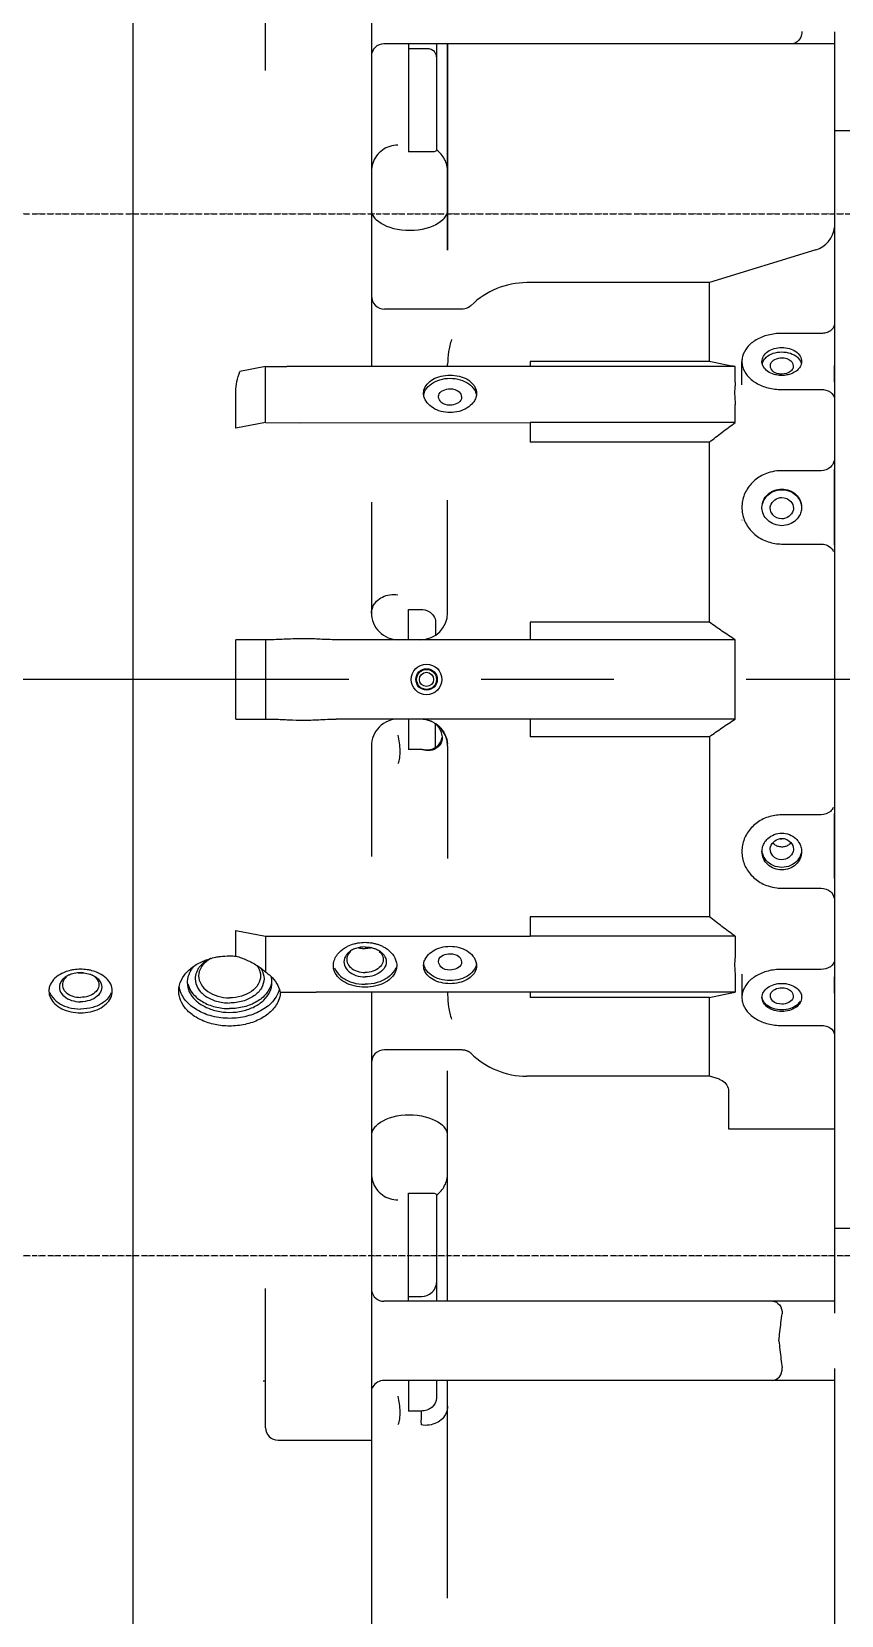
# Model space of a CAD drawing. Extents: x 0 to 160756, y 0 to 229247.
# Drawn here: x 65236 to 65625, y 101053 to 101813 of the extents above; entities that cross this region are included whole.
import ezdxf
from ezdxf.xclip import XClip

# ---------------------------------------------------------------- set-up
doc = ezdxf.new("R2010")
doc.units = 0
doc.header["$LTSCALE"] = 10
doc.header["$XCLIPFRAME"] = 2
for name, pattern in [('H12設備棟3F$0$DOTK1', [0.1, 0.05, -0.05]), ('H12設備棟3F$0$HIDDEN', [0.375, 0.25, -0.125]), ('H12設備棟3F$0$STYLE_18', [0.23669, 0.118345, -0.118345]), ('XCM7Q30CDA-200K$0$CENTER', [50.8, 31.75, -6.35, 6.35, -6.35])]:
    doc.linetypes.add(name, pattern=pattern)
for name, color, linetype in [('H12設備棟3F$0$ARC-BEAM', 252, 'H12設備棟3F$0$HIDDEN'), ('H12設備棟3F$0$SETUBID', 252, 'H12設備棟3F$0$DOTK1'), ('XCM7Q30CDA-200K$0$UER-FUTUER', 9, 'Continuous')]:
    doc.layers.add(name, color=color, linetype=linetype)

# ---------------------------------------------------------------- blocks, each defined once
blk = doc.blocks.new('H12設備棟3F')
at = {"layer": 'H12設備棟3F$0$ARC-BEAM'}
for p, q in [((61835.23, 101725.3), (66795.23, 101725.3)), ((66795.23, 101225.3), (61835.23, 101225.3))]:
    blk.add_line(p, q, dxfattribs=at)
at = {"layer": 'H12設備棟3F$0$SETUBID', "linetype": 'H12設備棟3F$0$STYLE_18', "lineweight": 5}
blk.add_lwpolyline([(61835.23, 101725.3), (67335.23, 101725.3), (67335.23, 101225.3), (61835.23, 101225.3)], close=True, dxfattribs=at)
blk = doc.blocks.new('XCM7Q30CDA-200K$0$A$C0f61af94')
at = {"linetype": 'Continuous'}
for p, q in [((2322.75, 1765.69), (2322.75, 2861.05)), ((2437, 2764.75), (2437, 2594.41)), ((2386.22, 2616.53), (2386.22, 2683.34)), ((2659.15, 2634.98), (2659.15, 2020.11)), ((2659.15, 2629.3), (2443, 2629.3)), ((2454.84, 2629.3), (2454.84, 2577.38)), ((2463.82, 2626.91), (2454.84, 2626.91)), ((2468.22, 2629.3), (2468.22, 2578.35)), ((2473.56, 2530.21), (2473.56, 2629.3)), ((2473.56, 2629.3), (2473.56, 2530.21)), ((2437, 2594.41), (2437, 2474.37)), ((2659.15, 2587.67), (2690.89, 2587.67)), ((2460.87, 2577.38), (2454.84, 2577.38)), ((2439.51, 2544.66), (2438.7, 2545.44)), ((2471.86, 2545.44), (2471.19, 2544.79)), ((2471.86, 2545.44), (2471.86, 2545.44)), ((2650.19, 2530.41), (2599.13, 2514.68)), ((2599.13, 2514.68), (2511.54, 2514.68)), ((2599.13, 2476.88), (2599.13, 2514.68)), ((2480.4, 2501.98), (2443.35, 2501.98)), ((2652.73, 2490.32), (2633.76, 2490.32)), ((2386.22, 2474.37), (2373.93, 2472.03)), ((2386.22, 2447.51), (2386.22, 2474.37)), ((2386.22, 2474.37), (2396.44, 2474.37)), ((2397.93, 2474.37), (2396.44, 2474.37)), ((2398.75, 2474.38), (2397.93, 2474.37)), ((2611.49, 2474.37), (2410.57, 2474.37)), ((2473.56, 2474.37), (2473.56, 2475.5)), ((2473.56, 2474.37), (2473.56, 2475.5)), ((2513.17, 2476.88), (2513.17, 2474.37)), ((2599.13, 2476.88), (2513.17, 2476.88)), ((2611.49, 2466.89), (2611.49, 2474.37)), ((2614.72, 2465.63), (2614.72, 2476.86)), ((2614.72, 2465.62), (2614.72, 2465.61)), ((2633.76, 2463.39), (2652.73, 2463.39)), ((2372.01, 2444.8), (2372.01, 2462.37)), ((2611.49, 2447.51), (2611.49, 2456.1)), ((2386.22, 2447.51), (2372.01, 2444.8)), ((2386.22, 2447.51), (2403.2, 2447.48)), ((2403.2, 2447.48), (2513.17, 2447.51)), ((2513.17, 2447.51), (2513.17, 2438.12)), ((2611.49, 2447.51), (2513.17, 2447.51)), ((2599.13, 2438.12), (2513.17, 2438.12)), ((2599.13, 2351.73), (2599.13, 2438.12)), ((2652.73, 2424.44), (2633.76, 2424.44)), ((2437, 2409.29), (2437, 2356.3)), ((2473.56, 2356.3), (2473.56, 2410.24)), ((2614.72, 2400.82), (2614.72, 2400.76)), ((2633.76, 2389.25), (2652.73, 2389.25)), ((2454.84, 2343.3), (2454.84, 2357.87)), ((2454.84, 2357.87), (2460.57, 2357.87)), ((2467.8, 2351.85), (2467.8, 2345.52)), ((2513.17, 2351.73), (2513.17, 2343.3)), ((2599.13, 2351.73), (2513.17, 2351.73)), ((2372.01, 2305.22), (2372.01, 2343.3)), ((2387.61, 2343.3), (2372.01, 2343.3)), ((2386.22, 2343.3), (2386.22, 2305.22)), ((2611.49, 2343.3), (2420.1, 2343.3)), ((2611.49, 2305.22), (2611.49, 2343.3)), ((2372.01, 2305.22), (2387.61, 2305.22)), ((2611.49, 2305.22), (2420.1, 2305.22)), ((2454.84, 2305.22), (2454.84, 2290.65)), ((2467.8, 2291.68), (2467.8, 2302.98)), ((2513.17, 2305.22), (2513.17, 2296.79)), ((2470.93, 2296.13), (2470.91, 2295.53)), ((2599.13, 2296.79), (2513.17, 2296.79)), ((2599.13, 2296.79), (2599.13, 2210.4)), ((2437, 2292.22), (2437, 2239.23)), ((2460.57, 2290.65), (2454.84, 2290.65)), ((2473.56, 2292.22), (2473.56, 2238.28)), ((2652.73, 2259.27), (2633.76, 2259.27)), ((2614.72, 2247.82), (2614.72, 2247.76)), ((2633.76, 2224.08), (2652.73, 2224.08)), ((2513.17, 2210.4), (2513.17, 2201.01)), ((2599.13, 2210.4), (2513.17, 2210.4)), ((2372.01, 2191.47), (2372.01, 2203.72)), ((2372.01, 2203.72), (2386.22, 2201.01)), ((2386.22, 2201.01), (2403.2, 2201.04)), ((2386.22, 2201.01), (2386.22, 2183.88)), ((2403.2, 2201.04), (2513.17, 2201.01)), ((2611.49, 2201.01), (2513.17, 2201.01)), ((2611.49, 2201.01), (2611.49, 2192.43)), ((2429.3, 2195.1), (2428.94, 2194.97)), ((2429.54, 2195.19), (2429.3, 2195.1)), ((2438.36, 2195.19), (2438.6, 2195.1)), ((2438.6, 2195.1), (2438.96, 2194.97)), ((2611.49, 2181.64), (2611.49, 2174.15)), ((2614.72, 2182.92), (2614.72, 2182.91)), ((2614.72, 2182.89), (2614.72, 2171.66)), ((2652.73, 2185.13), (2633.76, 2185.13)), ((2393.07, 2174.85), (2393.12, 2174.66)), ((2393.22, 2174.15), (2396.44, 2174.15)), ((2396.44, 2174.15), (2397.93, 2174.15)), ((2397.93, 2174.15), (2400.55, 2174.13)), ((2611.49, 2174.15), (2410.57, 2174.15)), ((2437, 2174.15), (2437, 2054.11)), ((2473.56, 2174.15), (2473.56, 2173.02)), ((2513.17, 2174.15), (2513.17, 2171.64)), ((2599.13, 2171.64), (2513.17, 2171.64)), ((2599.13, 2133.85), (2599.13, 2171.64)), ((2633.76, 2158.2), (2652.73, 2158.2)), ((2480.38, 2146.54), (2443.35, 2146.54)), ((2484.93, 2144.72), (2484.93, 2144.73)), ((2473.56, 2025.92), (2473.56, 2136.47)), ((2599.13, 2133.85), (2511.54, 2133.85)), ((2603.9, 2132.38), (2599.13, 2133.85)), ((2608.37, 2126.31), (2608.37, 2108.46)), ((2438.7, 2109.55), (2439.37, 2110.21)), ((2438.7, 2109.55), (2438.7, 2109.55)), ((2471.05, 2110.33), (2471.85, 2109.55)), ((2659.15, 2108.46), (2608.38, 2108.46)), ((2454.84, 2025.87), (2454.84, 2077.8)), ((2454.84, 2077.8), (2460.87, 2077.8)), ((2468.22, 2076.82), (2468.22, 2025.87)), ((2659.15, 2060.85), (2690.89, 2060.85)), ((2437, 2054.11), (2437, 1869.97)), ((2386.22, 1965.18), (2386.22, 2031.99)), ((2659.15, 2025.87), (2443, 2025.87)), ((2454.84, 2028.16), (2459.99, 2028.16)), ((2659.15, 1993.64), (2659.15, 1681.42)), ((2385.16, 1987.62), (2385.17, 1987.62)), ((2386.11, 1987.59), (2386.12, 1987.58)), ((2659.15, 1987.89), (2442.26, 1987.89)), ((2454.84, 1987.89), (2454.84, 1973.17)), ((2468.22, 1987.89), (2468.22, 1979.4)), ((2473.56, 1883.36), (2473.56, 1987.84)), ((2460.87, 1973.17), (2454.84, 1973.17)), ((2392.22, 1959.18), (2437, 1959.18))]:
    blk.add_line(p, q, dxfattribs=at)
at = {"linetype": 'XCM7Q30CDA-200K$0$CENTER'}
blk.add_line((3950.21, 2324.26), (0, 2324.26), dxfattribs=at)
at = {"linetype": 'Continuous'}
for points in [[(2471.19, 2544.79), (2470.25, 2544.01), (2469.14, 2543.24), (2467.86, 2542.5), (2466.43, 2541.82), (2464.84, 2541.2), (2463.13, 2540.66), (2461.31, 2540.23), (2459.41, 2539.91), (2457.44, 2539.71), (2455.45, 2539.63), (2453.46, 2539.68), (2451.49, 2539.86), (2449.57, 2540.17), (2447.74, 2540.58), (2446.02, 2541.09), (2444.41, 2541.7), (2442.95, 2542.37), (2441.64, 2543.1), (2440.49, 2543.87), (2439.51, 2544.66)], [(2484.93, 2503.8), (2484.66, 2503.54), (2484.17, 2503.16), (2483.63, 2502.81), (2483.05, 2502.52), (2482.43, 2502.28), (2481.77, 2502.11), (2481.07, 2502.01), (2480.49, 2501.98)], [(2463.99, 2304.76), (2465.17, 2304.38), (2466.31, 2303.88), (2467.39, 2303.28), (2468.42, 2302.58), (2469.36, 2301.79), (2470.23, 2300.91), (2471, 2299.97), (2471.69, 2298.94), (2472.27, 2297.86), (2472.75, 2296.74), (2473.12, 2295.59)], [(2473.12, 2295.59), (2473.37, 2294.42), (2473.52, 2293.23)], [(2461.36, 2290.68), (2461.23, 2290.67), (2461.1, 2290.66), (2460.97, 2290.66), (2460.83, 2290.65), (2460.7, 2290.65), (2460.57, 2290.65)], [(2480.49, 2146.54), (2480.59, 2146.54), (2480.86, 2146.53), (2481.13, 2146.51), (2481.41, 2146.47), (2481.68, 2146.43), (2481.94, 2146.37), (2482.21, 2146.3), (2482.46, 2146.23), (2482.71, 2146.14), (2482.95, 2146.04), (2483.19, 2145.94), (2483.41, 2145.83), (2483.62, 2145.71), (2483.82, 2145.6), (2484.01, 2145.48), (2484.18, 2145.35), (2484.34, 2145.23), (2484.5, 2145.11), (2484.64, 2144.99), (2484.76, 2144.88), (2484.87, 2144.78), (2484.92, 2144.73)], [(2603.89, 2132.38), (2604.48, 2132.17), (2605.19, 2131.81), (2605.85, 2131.37), (2606.46, 2130.86), (2606.99, 2130.27), (2607.44, 2129.62), (2607.81, 2128.91), (2608.09, 2128.17), (2608.28, 2127.4), (2608.37, 2126.61), (2608.37, 2126.31)], [(2439.37, 2110.21), (2440.31, 2110.98), (2441.42, 2111.75), (2442.7, 2112.49), (2444.13, 2113.18), (2445.72, 2113.8), (2447.43, 2114.33), (2449.25, 2114.76), (2451.15, 2115.09), (2453.12, 2115.29), (2455.11, 2115.36), (2457.1, 2115.31), (2459.07, 2115.13), (2460.99, 2114.83), (2462.82, 2114.41), (2464.54, 2113.9), (2466.15, 2113.3), (2467.61, 2112.62), (2468.92, 2111.89), (2470.07, 2111.12), (2471.05, 2110.33)], [(2385.16, 1987.62), (2385.64, 1987.59), (2385.96, 1987.55), (2385.99, 1987.54)]]:
    blk.add_lwpolyline(points, dxfattribs=at)
for radius in [7.34, 5.14, 4.79, 3.41]:
    blk.add_circle((2463.45, 2324.26), radius, dxfattribs=at)
for centre, radius, start, end in [((2443, 2623.31), 6, 90, 180), ((2443.35, 2549.77), 6.35, 180, 222.99069), ((2467.21, 2549.77), 6.35, 317.05179, 0), ((2646.46, 2542.54), 12.69, 287.12284, 353.9269), ((2443.35, 2508.33), 6.35, 180.00359, 270), ((2511.54, 2476.69), 37.98, 90, 134.63675), ((2449.99, 2356.3), 12.99, 179.99989, 270.00008), ((2460.56, 2356.3), 13, 270.01798, 359.98202), ((2449.98, 2292.24), 12.98, 89.91908, 180.08092), ((2460.57, 2292.22), 12.99, 0, 90), ((2443.35, 2140.19), 6.35, 90, 179.99641), ((2511.54, 2171.83), 37.98, 225.33691, 270), ((2443.35, 2105.22), 6.35, 137.05179, 180), ((2467.21, 2105.22), 6.35, 360, 42.99069), ((2443, 2031.87), 6, 189.00289, 270), ((2443, 1981.89), 6, 97.05665, 160), ((2392.22, 1965.18), 6, 180, 270)]:
    blk.add_arc(centre, radius, start, end, dxfattribs=at)
for points, start_tangent, end_tangent in [([(2643.43, 2635.25), (2642.8, 2632.16), (2639.07, 2629.3)], (0.138664, -0.99034), (-1, 0.000052)), ([(2468.22, 2622.98), (2467.23, 2625.56), (2463.82, 2626.91)], (0, 1), (-1, 0)), ([(2449.69, 2580.69), (2445.79, 2580.08), (2442.25, 2578.29), (2439.44, 2575.49), (2437.63, 2571.95), (2437, 2568.01)], (-1, 0.00032), (0.000194, -1)), ([(2468.22, 2578.35), (2465.03, 2577.5), (2460.87, 2577.38)], (-0.000096, -1), (-1, 0.000067)), ([(2473.56, 2568.01), (2473.2, 2571.01), (2472.14, 2573.84), (2470.45, 2576.33), (2468.22, 2578.35)], (0.00017, 1), (-0.815399, 0.578899)), ([(2659.09, 2494.46), (2657.14, 2491.57), (2655.04, 2490.6)], (-0.125164, -0.992136), (-0.967259, -0.253791)), ([(2475.42, 2487.34), (2474.03, 2481.5), (2473.56, 2475.5)], (-0.306379, -0.951909), (0.00003, -1)), ([(2633.76, 2490.32), (2627.25, 2489.51), (2621.52, 2487.17), (2617.27, 2483.59), (2615.01, 2479.19), (2614.73, 2476.86)], (-1, 0), (0, -1)), ([(2655.04, 2490.6), (2652.73, 2490.32)], (-0.967259, -0.253791), (-1, 0.000006)), ([(2624.34, 2476.86), (2625.07, 2479.43), (2627.13, 2481.62), (2630.22, 2483.08), (2633.86, 2483.59)], (0, 1), (1, 0)), ([(2624.47, 2475.76), (2624.58, 2476.2), (2625.62, 2478.08)], (0.209098, 0.977895), (0.635227, 0.772326)), ([(2625.62, 2478.08), (2626.42, 2478.9), (2629.73, 2480.77), (2633.86, 2481.43)], (0.635227, 0.772326), (1, 0)), ([(2628.38, 2474.71), (2628.44, 2475.58), (2633.86, 2478.63)], (-0.079526, 0.996833), (1, 0)), ([(2633.86, 2483.59), (2637.5, 2483.08), (2640.59, 2481.62), (2642.66, 2479.43), (2643.38, 2476.86)], (1, 0), (0, -1)), ([(2633.86, 2481.43), (2637.99, 2480.77), (2641.31, 2478.9), (2643.14, 2476.2), (2643.26, 2475.76)], (1, 0), (0.209098, -0.977895)), ([(2633.86, 2478.63), (2638.21, 2477.15), (2639.34, 2474.7)], (1, 0), (0.079526, -0.996833)), ([(2372.01, 2462.37), (2372.49, 2467.19), (2373.93, 2472.03)], (0, 1), (0.369976, 0.929041)), ([(2410.57, 2474.37), (2406.1, 2474.39), (2401.88, 2474.39), (2398.75, 2474.38)], (-1, -0.000001), (-0.999983, -0.005753)), ([(2462.04, 2461.6), (2462.22, 2463.15), (2463.73, 2466.01), (2466.57, 2468.3), (2470.39, 2469.77), (2474.73, 2470.28)], (-0.000374, 1), (1, 0)), ([(2474.73, 2470.28), (2479.06, 2469.77), (2482.88, 2468.3), (2485.72, 2466.01), (2487.23, 2463.15), (2487.42, 2461.6)], (1, 0), (-0.000375, -1)), ([(2611.49, 2474.37), (2605.16, 2475.62), (2599.13, 2476.88)], (-0.981862, 0.189599), (-0.977573, 0.210598)), ([(2614.73, 2476.86), (2615.01, 2474.52), (2617.27, 2470.12), (2621.52, 2466.54), (2627.25, 2464.2), (2633.76, 2463.39)], (0, -1), (1, 0)), ([(2624.42, 2475.98), (2624.34, 2476.86)], (-0.18613, 0.982525), (0, 1)), ([(2630.22, 2470.64), (2627.13, 2472.1), (2625.07, 2474.28), (2624.42, 2475.98)], (-0.959778, 0.28076), (-0.18613, 0.982525)), ([(2629.51, 2472.25), (2628.38, 2474.71)], (-0.69276, 0.721168), (-0.079526, 0.996833)), ([(2632.19, 2470.92), (2629.51, 2472.25)], (-0.982405, 0.186764), (-0.69276, 0.721168)), ([(2631.37, 2470.36), (2630.22, 2470.64)], (-0.982082, 0.188456), (-0.959778, 0.28076)), ([(2632.58, 2470.19), (2631.37, 2470.36)], (-0.995464, 0.095142), (-0.982082, 0.188456)), ([(2633.86, 2470.77), (2632.19, 2470.92)], (-1, 0), (-0.982405, 0.186764)), ([(2633.86, 2470.12), (2632.58, 2470.19)], (-1, 0), (-0.995464, 0.095142)), ([(2638.22, 2472.24), (2633.86, 2470.77)], (-0.768619, -0.639707), (-1, 0)), ([(2636.35, 2470.36), (2633.86, 2470.12)], (-0.982082, -0.188456), (-1, 0)), ([(2637.5, 2470.64), (2636.35, 2470.36)], (-0.959778, -0.28076), (-0.982082, -0.188456)), ([(2641.41, 2472.75), (2640.59, 2472.1), (2637.5, 2470.64)], (-0.737216, -0.675657), (-0.959778, -0.28076)), ([(2639.34, 2474.7), (2639.28, 2473.83), (2638.22, 2472.24)], (0.079526, -0.996833), (-0.768619, -0.639707)), ([(2643.38, 2476.86), (2642.66, 2474.28), (2641.41, 2472.75)], (0, -1), (-0.737216, -0.675657)), ([(2658.91, 2474.9), (2658.94, 2470.94), (2658.99, 2466.95)], (0.003347, -0.999994), (0.014968, -0.999888)), ([(2462.1, 2460.69), (2463, 2463.24)], (0.144504, 0.989504), (0.501325, 0.865259)), ([(2463, 2463.24), (2465.75, 2466.15), (2469.87, 2468.09), (2474.73, 2468.78)], (0.501325, 0.865259), (1, 0)), ([(2469.24, 2459.81), (2469.3, 2460.68), (2474.73, 2463.73)], (-0.079526, 0.996833), (1, 0)), ([(2474.73, 2468.78), (2479.58, 2468.09), (2483.7, 2466.15), (2486.45, 2463.24), (2487.31, 2460.97)], (1, 0), (0.18613, -0.982525)), ([(2474.73, 2463.73), (2479.07, 2462.25), (2480.21, 2459.8)], (1, 0), (0.079526, -0.996833)), ([(2611.49, 2466.89), (2611.3, 2464.03), (2611.2, 2461.38), (2611.49, 2456.1)], (0.000682, -1), (-0.000195, -1)), ([(2652.73, 2463.39), (2657.14, 2462.15), (2659.11, 2458.95)], (1, 0.000006), (0.012945, -0.999916)), ([(2462.06, 2461.07), (2462.04, 2461.6)], (-0.07974, 0.996816), (-0.000374, 1)), ([(2474.73, 2452.33), (2470.39, 2452.9), (2466.57, 2454.55), (2463.73, 2457.04), (2462.22, 2460.03), (2462.06, 2461.07)], (-1, 0), (-0.07974, 0.996816)), ([(2474.73, 2455.87), (2470.38, 2457.35), (2469.24, 2459.81)], (-1, 0), (-0.079526, 0.996833)), ([(2480.21, 2459.8), (2480.15, 2458.93), (2474.73, 2455.87)], (0.079526, -0.996833), (-1, 0)), ([(2486.38, 2457.99), (2485.72, 2457.04), (2482.88, 2454.55), (2479.06, 2452.9), (2474.73, 2452.33)], (-0.5122, -0.858866), (-1, 0)), ([(2487.42, 2461.6), (2487.23, 2460.03), (2486.38, 2457.99)], (-0.000375, -1), (-0.5122, -0.858866)), ([(2599.13, 2438.12), (2605.16, 2442.83), (2611.49, 2447.51)], (0.779348, 0.626591), (0.811278, 0.584661)), ([(2633.76, 2424.44), (2631.5, 2424.31)], (-1, 0), (-0.993925, -0.110057)), ([(2657.14, 2426.06), (2652.73, 2424.44)], (-0.744744, -0.667351), (-1, 0.000008)), ([(2658.98, 2429.16), (2657.14, 2426.06)], (-0.223819, -0.974631), (-0.744744, -0.667351)), ([(2659.11, 2430.25), (2658.94, 2414.6), (2658.94, 2399.11), (2659.05, 2388.68)], (-0.009908, -0.999951), (0.012191, -0.999926)), ([(2631.5, 2424.31), (2627.25, 2423.38), (2621.52, 2420.32), (2617.27, 2415.64), (2615.01, 2409.9), (2614.72, 2406.84)], (-0.993925, -0.110057), (0, -1)), ([(2624.34, 2406.84), (2625.07, 2410.21), (2627.13, 2413.06), (2630.22, 2414.97), (2633.86, 2415.64)], (0, 1), (1, 0)), ([(2624.58, 2408.42), (2626.42, 2411.95), (2629.73, 2414.39), (2633.86, 2415.26)], (0.239505, 0.970895), (1, 0)), ([(2628.3, 2406.46), (2628.44, 2407.61), (2633.86, 2411.6)], (-0.008598, 0.999963), (1, 0)), ([(2633.86, 2415.64), (2637.5, 2414.97), (2640.59, 2413.06), (2642.66, 2410.21), (2643.38, 2406.84)], (1, 0), (0, -1)), ([(2633.86, 2415.26), (2637.99, 2414.39), (2641.31, 2411.95), (2643.14, 2408.42), (2643.37, 2406.84)], (1, 0), (0.046246, -0.99893)), ([(2633.86, 2411.6), (2638.21, 2409.67), (2639.43, 2406.46)], (1, 0), (0.008598, -0.999963)), ([(2614.72, 2406.84), (2615.01, 2403.79), (2617.27, 2398.05), (2621.52, 2393.37), (2627.25, 2390.31), (2633.76, 2389.25)], (0, -1), (1, 0)), ([(2624.35, 2406.46), (2624.34, 2406.84)], (-0.047773, 0.998858), (0, 1)), ([(2633.86, 2398.05), (2630.22, 2398.72), (2627.13, 2400.63), (2625.07, 2403.48), (2624.35, 2406.46)], (-1, 0), (-0.047773, 0.998858)), ([(2633.86, 2401.33), (2629.51, 2403.26), (2628.3, 2406.46)], (-1, 0), (-0.008598, 0.999963)), ([(2639.43, 2406.46), (2639.28, 2405.32), (2633.86, 2401.33)], (0.008598, -0.999963), (-1, 0)), ([(2643.06, 2404.56), (2642.66, 2403.48), (2640.59, 2400.63), (2637.5, 2398.72), (2633.86, 2398.05)], (-0.278666, -0.960388), (-1, 0)), ([(2643.38, 2406.84), (2643.06, 2404.56)], (0, -1), (-0.278666, -0.960388)), ([(2652.73, 2389.25), (2657.14, 2387.63), (2658.57, 2385.72)], (1, 0.000008), (0.428589, -0.903499)), ([(2438.14, 2360), (2439.5, 2361.77), (2442.34, 2363.8), (2445.85, 2364.86), (2449.69, 2364.82)], (0.504868, 0.863196), (0.985232, -0.171222)), ([(2437, 2356.04), (2437.29, 2357.98)], (0.025051, 0.999686), (0.262872, 0.964831)), ([(2437.29, 2357.98), (2437.65, 2359.02), (2438.14, 2360)], (0.262872, 0.964831), (0.504868, 0.863196)), ([(2460.57, 2357.87), (2464.55, 2356.9), (2467.8, 2351.85)], (1, 0.000019), (0.000001, -1)), ([(2611.49, 2343.3), (2605.16, 2347.5), (2599.13, 2351.73)], (-0.839784, 0.542921), (-0.811006, 0.585039)), ([(2399.24, 2343.71), (2395.18, 2343.51), (2391.31, 2343.36), (2387.61, 2343.3)], (-0.998569, -0.05347), (-1, -0.000019)), ([(2420.1, 2343.3), (2412.48, 2343.55), (2405.53, 2343.81), (2399.24, 2343.71)], (-1, 0), (-0.998929, -0.046275)), ([(2387.61, 2305.22), (2390.79, 2305.17), (2394.1, 2305.06), (2397.52, 2304.9)], (1, -0.000019), (0.998719, -0.050595)), ([(2397.52, 2304.9), (2404.24, 2304.7), (2411.75, 2304.94), (2420.1, 2305.22)], (0.998376, -0.056963), (1, 0)), ([(2467.8, 2302.98), (2470.27, 2299.3), (2470.91, 2296.77)], (0.729536, -0.683942), (0.089963, -0.995945)), ([(2599.13, 2296.79), (2605.16, 2301.02), (2611.49, 2305.22)], (0.811006, 0.585039), (0.839784, 0.542921)), ([(2449.69, 2297.53), (2450.34, 2293.83), (2450.6, 2290.08), (2450.4, 2286.6), (2449.69, 2283.7)], (0.230612, -0.973046), (-0.355441, -0.934699)), ([(2462.33, 2290.49), (2464.32, 2290.47), (2467.15, 2291.3), (2469.4, 2293.06), (2470.7, 2295.51), (2470.88, 2296.41)], (0.991364, -0.13114), (0.125888, 0.992044)), ([(2470.91, 2295.53), (2470.77, 2294.77)], (-0.098088, -0.995178), (-0.247004, -0.969014)), ([(2470.91, 2296.77), (2470.94, 2296.13)], (0.089963, -0.995945), (-0.001909, -0.999998)), ([(2470.77, 2294.77), (2468.81, 2291.68), (2465.11, 2290.21), (2461.36, 2290.68)], (-0.247004, -0.969014), (-0.941213, 0.337814)), ([(2461.36, 2290.68), (2462.33, 2290.49)], (0.968638, -0.248477), (0.991364, -0.13114)), ([(2633.76, 2259.27), (2627.25, 2258.21), (2621.52, 2255.15), (2617.27, 2250.47), (2615.01, 2244.73), (2614.72, 2241.68)], (-1, 0), (0, -1)), ([(2658.57, 2262.81), (2657.14, 2260.89), (2652.73, 2259.27)], (-0.42859, -0.903499), (-1, 0.000008)), ([(2659.05, 2259.85), (2658.94, 2249.44), (2658.91, 2239.11)], (-0.012191, -0.999926), (0.002562, -0.999997)), ([(2626.31, 2247.04), (2627.13, 2247.9), (2630.22, 2249.8)], (0.639259, 0.768992), (0.934089, 0.357039)), ([(2630.22, 2249.8), (2633.86, 2250.47)], (0.934089, 0.357039), (1, 0)), ([(2633.86, 2250.47), (2637.5, 2249.8)], (1, 0), (0.934089, -0.357039)), ([(2637.5, 2249.8), (2640.59, 2247.9), (2641.41, 2247.04)], (0.934089, -0.357039), (0.639259, -0.768992)), ([(2624.34, 2241.68), (2624.67, 2243.96)], (0, 1), (0.278666, 0.960388)), ([(2633.86, 2234.05), (2629.73, 2234.92), (2626.42, 2237.36), (2624.58, 2240.88), (2624.37, 2242.17)], (-1, 0), (-0.08081, 0.99673)), ([(2624.67, 2243.96), (2625.07, 2245.04), (2626.31, 2247.04)], (0.278666, 0.960388), (0.639259, 0.768992)), ([(2628.3, 2242.84), (2628.44, 2243.99), (2633.86, 2247.98)], (-0.008598, 0.999963), (1, 0)), ([(2633.86, 2237.71), (2629.51, 2239.64), (2628.3, 2242.84)], (-1, 0), (-0.008598, 0.999963)), ([(2631.92, 2244.15), (2631.08, 2244.51), (2629.6, 2245.67)], (-0.946068, 0.323968), (-0.671425, 0.741072)), ([(2633.86, 2243.83), (2631.92, 2244.15)], (-1, 0), (-0.946068, 0.323968)), ([(2633.86, 2247.5), (2633.11, 2248.06)], (-1, 0), (-0.538532, 0.842605)), ([(2633.86, 2247.98), (2638.21, 2246.04), (2639.43, 2242.84)], (1, 0), (0.008598, -0.999963)), ([(2634.26, 2243.84), (2633.86, 2243.83)], (-0.997745, -0.067122), (-1, 0)), ([(2639.43, 2242.84), (2639.28, 2241.7), (2633.86, 2237.71)], (0.008598, -0.999963), (-1, 0)), ([(2634.28, 2247.8), (2634.11, 2247.89)], (-0.897527, 0.44096), (-0.848751, 0.528793)), ([(2635.8, 2244.15), (2634.26, 2243.84)], (-0.946068, -0.323968), (-0.997745, -0.067122)), ([(2634.95, 2247.84), (2634.65, 2247.69), (2634.28, 2247.8)], (-0.601915, -0.79856), (-0.897527, 0.44096)), ([(2638.13, 2245.67), (2636.64, 2244.51), (2635.8, 2244.15)], (-0.671425, -0.741072), (-0.946068, -0.323968)), ([(2641.41, 2247.04), (2642.66, 2245.04), (2643.3, 2242.82)], (0.639259, -0.768992), (0.141088, -0.989997)), ([(2643.3, 2242.82), (2643.38, 2241.68)], (0.141088, -0.989997), (0, -1)), ([(2614.72, 2241.68), (2615.01, 2238.62), (2617.27, 2232.88), (2621.52, 2228.2), (2627.25, 2225.15), (2631.5, 2224.21)], (0, -1), (0.993925, -0.110057)), ([(2633.86, 2232.88), (2630.22, 2233.55), (2627.13, 2235.46), (2625.07, 2238.31), (2624.34, 2241.68)], (-1, 0), (0, 1)), ([(2643.38, 2241.68), (2642.66, 2238.31), (2640.59, 2235.46), (2637.5, 2233.55), (2633.86, 2232.88)], (0, -1), (-1, 0)), ([(2643.14, 2240.88), (2641.31, 2237.36), (2637.99, 2234.92), (2633.86, 2234.05)], (-0.239505, -0.970895), (-1, 0)), ([(2658.91, 2239.11), (2658.94, 2233.94), (2658.99, 2228.74)], (0.002562, -0.999997), (0.011457, -0.999934)), ([(2631.5, 2224.21), (2633.76, 2224.08)], (0.993925, -0.110057), (1, 0)), ([(2652.73, 2224.08), (2657.16, 2222.44)], (1, 0.000008), (0.742179, -0.670202)), ([(2657.16, 2222.44), (2658.98, 2219.37)], (0.742179, -0.670202), (0.224114, -0.974563)), ([(2611.49, 2201.01), (2605.16, 2205.69), (2599.13, 2210.4)], (-0.811278, 0.584661), (-0.779348, 0.626591)), ([(2425.59, 2196.2), (2428.76, 2197.4), (2430.42, 2197.78)], (0.895812, 0.444433), (0.983872, 0.178873)), ([(2430.42, 2197.78), (2433.95, 2198.1)], (0.983872, 0.178873), (1, 0)), ([(2433.95, 2198.1), (2437.48, 2197.78)], (1, 0), (0.983869, -0.178889)), ([(2437.48, 2197.78), (2439.15, 2197.4), (2440.76, 2196.88)], (0.983869, -0.178889), (0.935134, -0.354293)), ([(2440.76, 2196.88), (2442.31, 2196.2)], (0.935134, -0.354293), (0.895813, -0.444431)), ([(2351.14, 2186.15), (2356.3, 2189.08), (2362.4, 2190.96), (2364.54, 2191.31)], (0.804009, 0.594617), (0.991318, 0.131483)), ([(2357.31, 2188.89), (2354.68, 2186.47)], (-0.816568, -0.57725), (-0.631686, -0.775224)), ([(2359.94, 2190.32), (2358.48, 2189.41), (2357.2, 2188.38)], (-0.878644, -0.477477), (-0.73658, -0.676351)), ([(2359.85, 2190.36), (2357.31, 2188.89)], (-0.905027, -0.425353), (-0.816568, -0.57725)), ([(2364.54, 2191.31), (2368.98, 2191.61)], (0.991318, 0.131483), (1, 0)), ([(2368.98, 2191.61), (2372.01, 2191.47)], (1, 0), (0.995993, -0.089431)), ([(2372.01, 2191.47), (2377.27, 2189.57), (2382.07, 2186.99), (2386.22, 2183.88)], (0.963145, -0.268984), (0.750191, -0.661221)), ([(2418.75, 2186.92), (2418.97, 2188.8), (2419.38, 2190.04)], (0.000451, 1), (0.382365, 0.924011)), ([(2419.38, 2190.04), (2420.78, 2192.4), (2424.18, 2195.41), (2425.59, 2196.2)], (0.382365, 0.924011), (0.895812, 0.444433)), ([(2425.16, 2192.32), (2424.05, 2190.32), (2424.05, 2187.12), (2426.01, 2184.24), (2429.54, 2182.25), (2433.95, 2181.54)], (-0.635227, -0.772326), (1, 0)), ([(2427.04, 2193.98), (2426.01, 2193.2), (2425.16, 2192.32)], (-0.834847, -0.550482), (-0.635227, -0.772326)), ([(2425.41, 2191.23), (2425.2, 2189.86)], (-0.298881, -0.95429), (0, -1)), ([(2425.2, 2189.86), (2425.41, 2188.48), (2427.1, 2185.99), (2430.15, 2184.27), (2433.95, 2183.66)], (0, -1), (1, 0)), ([(2427.1, 2193.72), (2425.41, 2191.23)], (-0.746854, -0.664988), (-0.298881, -0.95429)), ([(2428.94, 2194.97), (2427.04, 2193.98)], (-0.929013, -0.370048), (-0.834847, -0.550482)), ([(2433.95, 2195.9), (2429.54, 2195.19)], (-1, 0), (-0.947015, -0.321188)), ([(2430.78, 2195.51), (2431.37, 2195.37)], (0.964207, -0.26515), (0.976963, -0.213409)), ([(2431.37, 2195.37), (2432.65, 2195.16)], (0.976963, -0.213409), (0.994362, -0.106038)), ([(2432.65, 2195.16), (2433.95, 2195.09)], (0.994362, -0.106038), (1, 0)), ([(2433.95, 2195.9), (2438.36, 2195.19)], (1, 0), (0.947015, -0.321188)), ([(2435.26, 2195.16), (2433.95, 2195.09)], (-0.994362, -0.106038), (-1, 0)), ([(2442.74, 2192.32), (2443.85, 2190.32), (2443.85, 2187.12), (2441.89, 2184.24), (2438.36, 2182.25), (2433.95, 2181.54)], (0.635227, -0.772326), (-1, 0)), ([(2442.7, 2189.86), (2442.49, 2188.48), (2440.8, 2185.99), (2437.75, 2184.27), (2433.95, 2183.66)], (0, -1), (-1, 0)), ([(2436.53, 2195.37), (2435.26, 2195.16)], (-0.976963, -0.213409), (-0.994362, -0.106038)), ([(2437.13, 2195.51), (2436.53, 2195.37)], (-0.964207, -0.26515), (-0.976963, -0.213409)), ([(2438.96, 2194.97), (2440.87, 2193.98)], (0.929013, -0.370048), (0.834847, -0.550482)), ([(2440.8, 2193.72), (2442.49, 2191.23)], (0.746854, -0.664988), (0.298881, -0.95429)), ([(2440.87, 2193.98), (2441.89, 2193.2), (2442.74, 2192.32)], (0.834847, -0.550482), (0.635227, -0.772326)), ([(2442.31, 2196.2), (2443.72, 2195.41), (2447.12, 2192.4), (2448.93, 2188.8), (2449.13, 2187.56)], (0.895813, -0.444431), (0.079719, -0.996817)), ([(2442.49, 2191.23), (2442.7, 2189.86)], (0.298881, -0.95429), (0, -1)), ([(2462.04, 2186.92), (2462.22, 2188.49), (2463.07, 2190.53)], (0.000375, 1), (0.5122, 0.858866)), ([(2463.07, 2190.53), (2463.73, 2191.49), (2466.57, 2193.97), (2470.39, 2195.62), (2474.73, 2196.19)], (0.5122, 0.858866), (1, 0)), ([(2469.24, 2188.73), (2469.3, 2189.59), (2474.73, 2192.65)], (-0.079526, 0.996833), (1, 0)), ([(2474.73, 2196.19), (2479.06, 2195.62), (2482.88, 2193.97), (2485.72, 2191.49), (2487.23, 2188.49), (2487.39, 2187.45)], (1, 0), (0.07974, -0.996816)), ([(2474.73, 2192.65), (2479.07, 2191.17), (2480.21, 2188.71)], (1, 0), (0.079526, -0.996833)), ([(2611.49, 2192.43), (2611.3, 2189.49), (2611.2, 2186.83), (2611.49, 2181.64)], (0.000644, -1), (-0.000176, -1)), ([(2659.11, 2189.58), (2657.14, 2186.37), (2652.73, 2185.13)], (-0.012945, -0.999916), (-1, 0.000006)), ([(2288.57, 2183.18), (2285.21, 2180.86), (2283.05, 2177.95), (2282.39, 2175.8)], (-0.894366, -0.447335), (-0.152616, -0.988286)), ([(2289.9, 2183.78), (2288.57, 2183.18)], (-0.92908, -0.369878), (-0.894366, -0.447335)), ([(2290.66, 2181.48), (2288.97, 2179.06)], (-0.755761, -0.654847), (-0.304802, -0.952416)), ([(2291.78, 2182.33), (2289.57, 2180.91)], (-0.905711, -0.423896), (-0.755761, -0.654847)), ([(2294.33, 2184.95), (2292.81, 2184.67), (2289.9, 2183.78)], (-0.989292, -0.145948), (-0.92908, -0.369878)), ([(2292.15, 2182.49), (2291.78, 2182.33)], (-0.920172, -0.391514), (-0.905711, -0.423896)), ([(2292.58, 2182.66), (2292.15, 2182.49)], (-0.934674, -0.355506), (-0.920172, -0.391514)), ([(2294.48, 2183.22), (2293.11, 2182.85), (2292.58, 2182.66)], (-0.977465, -0.211097), (-0.934674, -0.355506)), ([(2295.89, 2185.12), (2294.33, 2184.95)], (-0.997303, -0.073389), (-0.989292, -0.145948)), ([(2295.95, 2183.46), (2294.48, 2183.22)], (-0.994265, -0.106948), (-0.977465, -0.211097)), ([(2297.51, 2185.18), (2295.89, 2185.12)], (-1, 0), (-0.997303, -0.073389)), ([(2297.51, 2183.54), (2295.95, 2183.46)], (-1, 0), (-0.994265, -0.106948)), ([(2296.33, 2183.47), (2297.51, 2183.41)], (0.995641, -0.093263), (1, 0)), ([(2300.7, 2184.95), (2297.51, 2185.18)], (-0.989292, 0.145948), (-1, 0)), ([(2297.51, 2183.54), (2299.08, 2183.46)], (1, 0), (0.994265, -0.106948)), ([(2298.69, 2183.47), (2297.51, 2183.41)], (-0.995641, -0.093263), (-1, 0)), ([(2299.08, 2183.46), (2300.55, 2183.22)], (0.994265, -0.106948), (0.977465, -0.211097)), ([(2300.55, 2183.22), (2301.92, 2182.85), (2302.45, 2182.66)], (0.977465, -0.211097), (0.934674, -0.355506)), ([(2305.12, 2183.78), (2302.21, 2184.67), (2300.7, 2184.95)], (-0.92908, 0.369878), (-0.989292, 0.145948)), ([(2302.45, 2182.66), (2302.88, 2182.49)], (0.934674, -0.355506), (0.920172, -0.391514)), ([(2302.88, 2182.49), (2303.24, 2182.33)], (0.920172, -0.391514), (0.905711, -0.423896)), ([(2303.24, 2182.33), (2305.45, 2180.91)], (0.905711, -0.423896), (0.755761, -0.654847)), ([(2304.36, 2181.48), (2306.05, 2179.06)], (0.755761, -0.654847), (0.304802, -0.952416)), ([(2306.45, 2183.18), (2305.12, 2183.78)], (-0.894366, 0.447335), (-0.92908, 0.369878)), ([(2311.98, 2177.95), (2309.82, 2180.86), (2306.45, 2183.18)], (-0.42476, 0.905306), (-0.894366, 0.447335)), ([(2344.61, 2174.71), (2344.96, 2177.55), (2347.14, 2182.16)], (0.000855, 1), (0.583313, 0.812247)), ([(2347.14, 2182.16), (2351.14, 2186.15)], (0.583313, 0.812247), (0.804009, 0.594617)), ([(2349.12, 2181.84), (2348.78, 2180.34)], (-0.287218, -0.957865), (-0.148464, -0.988918)), ([(2350.42, 2184.68), (2349.66, 2183.28), (2349.12, 2181.84)], (-0.532722, -0.84629), (-0.287218, -0.957865)), ([(2351.39, 2186.03), (2350.42, 2184.68)], (-0.633231, -0.773963), (-0.532722, -0.84629)), ([(2352.62, 2182.15), (2352.48, 2180.64), (2353.73, 2176.18), (2357.31, 2172.39), (2362.66, 2169.86), (2368.98, 2168.97)], (-0.18613, -0.982525), (1, 0)), ([(2353.73, 2185.11), (2352.62, 2182.15)], (-0.501325, -0.865259), (-0.18613, -0.982525)), ([(2354.68, 2186.47), (2353.73, 2185.11)], (-0.631686, -0.775224), (-0.501325, -0.865259)), ([(2357.2, 2188.38), (2355.26, 2186), (2354.13, 2181.98)], (-0.73658, -0.676351), (0, -1)), ([(2354.13, 2181.98), (2355.26, 2177.96), (2358.48, 2174.56), (2363.3, 2172.28), (2368.98, 2171.48)], (0, -1), (1, 0)), ([(2383.83, 2181.98), (2382.7, 2177.96), (2379.48, 2174.56), (2374.66, 2172.28), (2368.98, 2171.48)], (0, -1), (-1, 0)), ([(2381.98, 2187.06), (2382.7, 2186), (2383.83, 2181.98)], (0.614809, -0.788676), (0, -1)), ([(2383.69, 2185.94), (2384.23, 2185.11)], (0.58294, -0.812515), (0.501325, -0.865259)), ([(2384.23, 2185.11), (2385.48, 2180.64)], (0.501325, -0.865259), (0, -1)), ([(2386.22, 2183.88), (2387.75, 2182.72)], (0.822354, -0.568976), (0.770435, -0.637519)), ([(2387.75, 2182.72), (2388.45, 2182.12), (2391.67, 2178.26), (2393.07, 2174.85)], (0.770435, -0.637519), (0.232189, -0.972671)), ([(2389.18, 2180.34), (2388.87, 2181.73)], (-0.148464, 0.988918), (-0.277271, 0.960792)), ([(2433.95, 2176.59), (2428.76, 2177.19), (2424.18, 2178.93), (2420.78, 2181.65), (2418.97, 2185.07), (2418.75, 2186.92)], (-1, 0), (0.000451, 1)), ([(2419.27, 2185.93), (2419.9, 2184.6), (2423.2, 2181.12), (2428.13, 2178.78), (2433.95, 2177.97)], (0.353242, -0.935532), (1, 0)), ([(2449.15, 2186.92), (2448.93, 2185.07), (2447.12, 2181.65), (2443.72, 2178.93), (2439.15, 2177.19), (2433.95, 2176.59)], (0.000447, -1), (-1, 0)), ([(2448.63, 2185.93), (2448, 2184.6), (2444.7, 2181.12), (2439.77, 2178.78), (2433.95, 2177.97)], (-0.353242, -0.935532), (-1, 0)), ([(2449.13, 2187.56), (2449.15, 2186.92)], (0.079719, -0.996817), (0.000447, -1)), ([(2474.73, 2178.24), (2470.39, 2178.75), (2466.57, 2180.22), (2463.73, 2182.51), (2462.22, 2185.37), (2462.04, 2186.92)], (-1, 0), (0.000375, 1)), ([(2474.73, 2179.74), (2469.87, 2180.43), (2465.75, 2182.37), (2463, 2185.28), (2462.14, 2187.55)], (-1, 0), (-0.18613, 0.982525)), ([(2474.73, 2184.79), (2470.38, 2186.27), (2469.24, 2188.73)], (-1, 0), (-0.079526, 0.996833)), ([(2480.21, 2188.71), (2480.15, 2187.84), (2474.73, 2184.79)], (0.079526, -0.996833), (-1, 0)), ([(2487.42, 2186.92), (2487.23, 2185.37), (2485.72, 2182.51), (2482.88, 2180.22), (2479.06, 2178.75), (2474.73, 2178.24)], (0.000374, -1), (-1, 0)), ([(2486.45, 2185.28), (2483.7, 2182.37), (2479.58, 2180.43), (2474.73, 2179.74)], (-0.501325, -0.865259), (-1, 0)), ([(2487.35, 2187.83), (2486.45, 2185.28)], (-0.144504, -0.989504), (-0.501325, -0.865259)), ([(2487.39, 2187.45), (2487.42, 2186.92)], (0.07974, -0.996816), (0.000374, -1)), ([(2633.76, 2185.13), (2627.25, 2184.32), (2621.52, 2181.98), (2617.27, 2178.4), (2615.01, 2174), (2614.73, 2171.66)], (-1, 0), (0, -1)), ([(2658.99, 2181.58), (2658.94, 2177.6), (2658.91, 2173.65)], (-0.014979, -0.999888), (-0.003386, -0.999994)), ([(2282.39, 2175.8), (2282.3, 2174.71)], (-0.152616, -0.988286), (0, -1)), ([(2282.3, 2174.71), (2283.05, 2171.47), (2285.21, 2168.56), (2288.57, 2166.24), (2292.81, 2164.75), (2297.51, 2164.24)], (0, -1), (1, 0)), ([(2282.83, 2173.84), (2283.46, 2172.55), (2286.76, 2169.15), (2291.69, 2166.88), (2297.51, 2166.08)], (0.361458, -0.932388), (1, 0)), ([(2288.72, 2180.06), (2287.61, 2178.11), (2287.61, 2175), (2289.57, 2172.19), (2293.11, 2170.25), (2297.51, 2169.56)], (-0.645863, -0.763453), (1, 0)), ([(2289.57, 2180.91), (2288.72, 2180.06)], (-0.755761, -0.654847), (-0.645863, -0.763453)), ([(2288.97, 2179.06), (2288.77, 2177.72)], (-0.304802, -0.952416), (0, -1)), ([(2288.77, 2177.72), (2288.97, 2176.37), (2290.66, 2173.96), (2293.71, 2172.28), (2297.51, 2171.69)], (0, -1), (1, 0)), ([(2306.3, 2180.06), (2307.41, 2178.11), (2307.41, 2175), (2305.45, 2172.19), (2301.92, 2170.25), (2297.51, 2169.56)], (0.645863, -0.763453), (-1, 0)), ([(2306.26, 2177.72), (2306.05, 2176.37), (2304.36, 2173.96), (2301.31, 2172.28), (2297.51, 2171.69)], (0, -1), (-1, 0)), ([(2297.51, 2164.24), (2302.21, 2164.75), (2306.45, 2166.24), (2309.82, 2168.56), (2311.98, 2171.47), (2312.72, 2174.71)], (1, 0), (0, 1)), ([(2312.19, 2173.84), (2311.56, 2172.55), (2308.27, 2169.15), (2303.33, 2166.88), (2297.51, 2166.08)], (-0.361458, -0.932388), (-1, 0)), ([(2305.45, 2180.91), (2306.3, 2180.06)], (0.755761, -0.654847), (0.645863, -0.763453)), ([(2306.05, 2179.06), (2306.26, 2177.72)], (0.304802, -0.952416), (0, -1)), ([(2312.72, 2174.71), (2311.98, 2177.95)], (0, 1), (-0.42476, 0.905306)), ([(2368.98, 2157.93), (2362, 2158.63), (2355.61, 2160.68), (2350.34, 2163.9), (2346.63, 2168.02), (2344.78, 2172.7), (2344.61, 2174.71)], (-1, 0), (0.000855, 1)), ([(2368.98, 2161.61), (2360.64, 2162.65), (2353.31, 2165.64), (2347.87, 2170.23), (2344.98, 2175.85), (2344.79, 2176.78)], (-1, 0), (-0.163536, 0.986537)), ([(2348.78, 2180.34), (2348.67, 2178.85)], (-0.148464, -0.988918), (0, -1)), ([(2348.67, 2178.85), (2349.66, 2174.41), (2352.55, 2170.4), (2357.04, 2167.23), (2362.7, 2165.19), (2368.98, 2164.48)], (0, -1), (1, 0)), ([(2348.98, 2178.15), (2351.39, 2173.46), (2355.92, 2169.64), (2362.03, 2167.14), (2368.98, 2166.28)], (0.239314, -0.970942), (1, 0)), ([(2385.48, 2180.64), (2384.23, 2176.18), (2380.65, 2172.39), (2375.3, 2169.86), (2368.98, 2168.97)], (0, -1), (-1, 0)), ([(2368.98, 2164.48), (2375.26, 2165.19), (2380.92, 2167.23), (2385.41, 2170.4), (2388.3, 2174.41), (2389.29, 2178.85)], (1, 0), (0, 1)), ([(2388.98, 2178.15), (2386.57, 2173.46), (2382.04, 2169.64), (2375.93, 2167.14), (2368.98, 2166.28)], (-0.239314, -0.970942), (-1, 0)), ([(2392.33, 2173.91), (2390.09, 2170.23), (2384.65, 2165.64), (2377.32, 2162.65), (2368.98, 2161.61)], (-0.390553, -0.92058), (-1, 0)), ([(2389.29, 2178.85), (2389.18, 2180.34)], (0, 1), (-0.148464, 0.988918)), ([(2392.9, 2175.55), (2392.33, 2173.91)], (-0.264324, -0.964434), (-0.390553, -0.92058)), ([(2393.12, 2174.66), (2393.22, 2174.15)], (0.214697, -0.976681), (0.165226, -0.986256)), ([(2393.34, 2174.15), (2393.18, 2172.74)], (-0.049798, -0.998759), (-0.172133, -0.985074)), ([(2400.55, 2174.13), (2401.9, 2174.13), (2406.12, 2174.13), (2410.57, 2174.15)], (0.999985, -0.005469), (1, -0.000001)), ([(2599.13, 2171.64), (2605.16, 2172.9), (2611.49, 2174.15)], (0.977573, 0.210598), (0.981862, 0.189599)), ([(2624.34, 2171.66), (2625.07, 2174.24)], (0, 1), (0.501325, 0.865259)), ([(2625.07, 2174.24), (2627.13, 2176.42)], (0.501325, 0.865259), (0.816568, 0.57725)), ([(2627.13, 2176.42), (2630.22, 2177.88)], (0.816568, 0.57725), (0.959778, 0.28076)), ([(2628.38, 2172.38), (2628.44, 2173.25), (2633.86, 2176.3)], (-0.079526, 0.996833), (1, 0)), ([(2630.22, 2177.88), (2632.58, 2178.34)], (0.959778, 0.28076), (0.995464, 0.095142)), ([(2632.58, 2178.34), (2633.86, 2178.4)], (0.995464, 0.095142), (1, 0)), ([(2633.86, 2178.4), (2635.14, 2178.34)], (1, 0), (0.995464, -0.095142)), ([(2633.86, 2176.3), (2638.21, 2174.82), (2639.34, 2172.37)], (1, 0), (0.079526, -0.996833)), ([(2635.14, 2178.34), (2637.5, 2177.88)], (0.995464, -0.095142), (0.959778, -0.28076)), ([(2637.5, 2177.88), (2640.59, 2176.42)], (0.959778, -0.28076), (0.816568, -0.57725)), ([(2640.59, 2176.42), (2642.66, 2174.24), (2643.33, 2172.37)], (0.816568, -0.57725), (0.151483, -0.98846)), ([(2393.18, 2172.74), (2392.09, 2169.37), (2388.59, 2164.74), (2383.21, 2161.08), (2376.45, 2158.73), (2368.98, 2157.93)], (-0.172133, -0.985074), (-1, 0)), ([(2473.56, 2173.02), (2474.03, 2167.02), (2475.42, 2161.18)], (-0.00003, -1), (0.30638, -0.951909)), ([(2614.73, 2171.66), (2615.01, 2169.33), (2617.27, 2164.93), (2621.52, 2161.35), (2627.25, 2159.01), (2633.76, 2158.2)], (0, -1), (1, 0)), ([(2633.86, 2164.93), (2630.22, 2165.44), (2627.13, 2166.9), (2625.07, 2169.09), (2624.34, 2171.66)], (-1, 0), (0, 1)), ([(2633.86, 2165.64), (2629.73, 2166.31), (2626.42, 2168.17), (2624.58, 2170.87), (2624.38, 2171.86)], (-1, 0), (-0.09933, 0.995055)), ([(2633.86, 2168.44), (2629.51, 2169.92), (2628.38, 2172.38)], (-1, 0), (-0.079526, 0.996833)), ([(2639.34, 2172.37), (2639.28, 2171.5), (2633.86, 2168.44)], (0.079526, -0.996833), (-1, 0)), ([(2643.38, 2171.66), (2642.66, 2169.09), (2640.59, 2166.9), (2637.5, 2165.44), (2633.86, 2164.93)], (0, -1), (-1, 0)), ([(2642.73, 2169.92), (2641.31, 2168.17), (2637.99, 2166.31), (2633.86, 2165.64)], (-0.485694, -0.874129), (-1, 0)), ([(2643.33, 2172.37), (2643.38, 2171.66)], (0.151483, -0.98846), (0, -1)), ([(2652.73, 2158.2), (2655.09, 2157.91)], (1, 0.000006), (0.965539, -0.260257)), ([(2655.09, 2157.91), (2657.16, 2156.94), (2659.09, 2154.07)], (0.965539, -0.260257), (0.126885, -0.991917)), ([(2437, 2087.16), (2437.63, 2083.23), (2439.44, 2079.68), (2442.25, 2076.88), (2445.78, 2075.09), (2449.69, 2074.48)], (-0.00017, -1), (1, 0.000356)), ([(2468.22, 2076.82), (2470.45, 2078.84), (2472.14, 2081.34), (2473.2, 2084.16), (2473.56, 2087.16)], (0.815384, 0.578921), (-0.000194, 1)), ([(2460.87, 2077.8), (2464.98, 2077.68), (2468.22, 2076.82)], (1, 0.00006), (0.000094, -1)), ([(2460, 2028.19), (2464.79, 2029.18), (2468.22, 2034.63)], (0.994357, -0.106085), (0, 1)), ([(2629.54, 2025.87), (2632.68, 2024.14), (2633.99, 2019.87)], (1, 0.000059), (-0.12693, -0.991912)), ([(2632.43, 2006.88), (2632.93, 2011.21), (2633.45, 2015.57), (2633.99, 2019.87)], (0.112594, 0.993641), (0.12698, 0.991905)), ([(2632.43, 2006.88), (2632.93, 2002.55), (2633.45, 1998.19), (2633.99, 1993.88)], (0.112594, -0.993641), (0.12698, -0.991905)), ([(2629.54, 1987.89), (2632.68, 1989.61), (2633.99, 1993.88)], (1, -0.000059), (-0.12693, 0.991912)), ([(2449.69, 1980.29), (2450.34, 1976.6), (2450.6, 1972.85), (2450.4, 1969.38), (2449.69, 1966.48)], (0.230699, -0.973025), (-0.355616, -0.934632)), ([(2468.22, 1979.4), (2466.1, 1974.99), (2463.65, 1973.62), (2460.87, 1973.17)], (0, -1), (-1, -0.000454)), ([(2460.87, 1973.17), (2460.81, 1969.21), (2460.87, 1966.48)], (0.000878, -1), (0.16034, -0.987062)), ([(2473.56, 1975.46), (2472.91, 1972.27), (2471.05, 1969.5), (2468.22, 1967.48), (2464.7, 1966.43), (2460.87, 1966.48)], (0, -1), (-0.984236, 0.176858))]:
    blk.add_spline(points, degree=3, dxfattribs=dict(at, start_tangent=start_tangent, end_tangent=end_tangent))
blk = doc.blocks.new('XCM7Q30CDA-200K')
at = {"layer": 'XCM7Q30CDA-200K$0$UER-FUTUER'}
blk.add_blockref('XCM7Q30CDA-200K$0$A$C0f61af94', (62962.25, 99177.6), dxfattribs=at)

msp = doc.modelspace()

# ---------------------------------------------------------------- block references
msp.add_blockref('XCM7Q30CDA-200K', (0, 0))
ref = msp.add_blockref('H12設備棟3F', (0, 0))
XClip(ref).set_block_clipping_path([(52480.8428845762, 60066.8604644329), (84559.6547477046, 105824.4625800119)])

doc.saveas('drawing.dxf')
